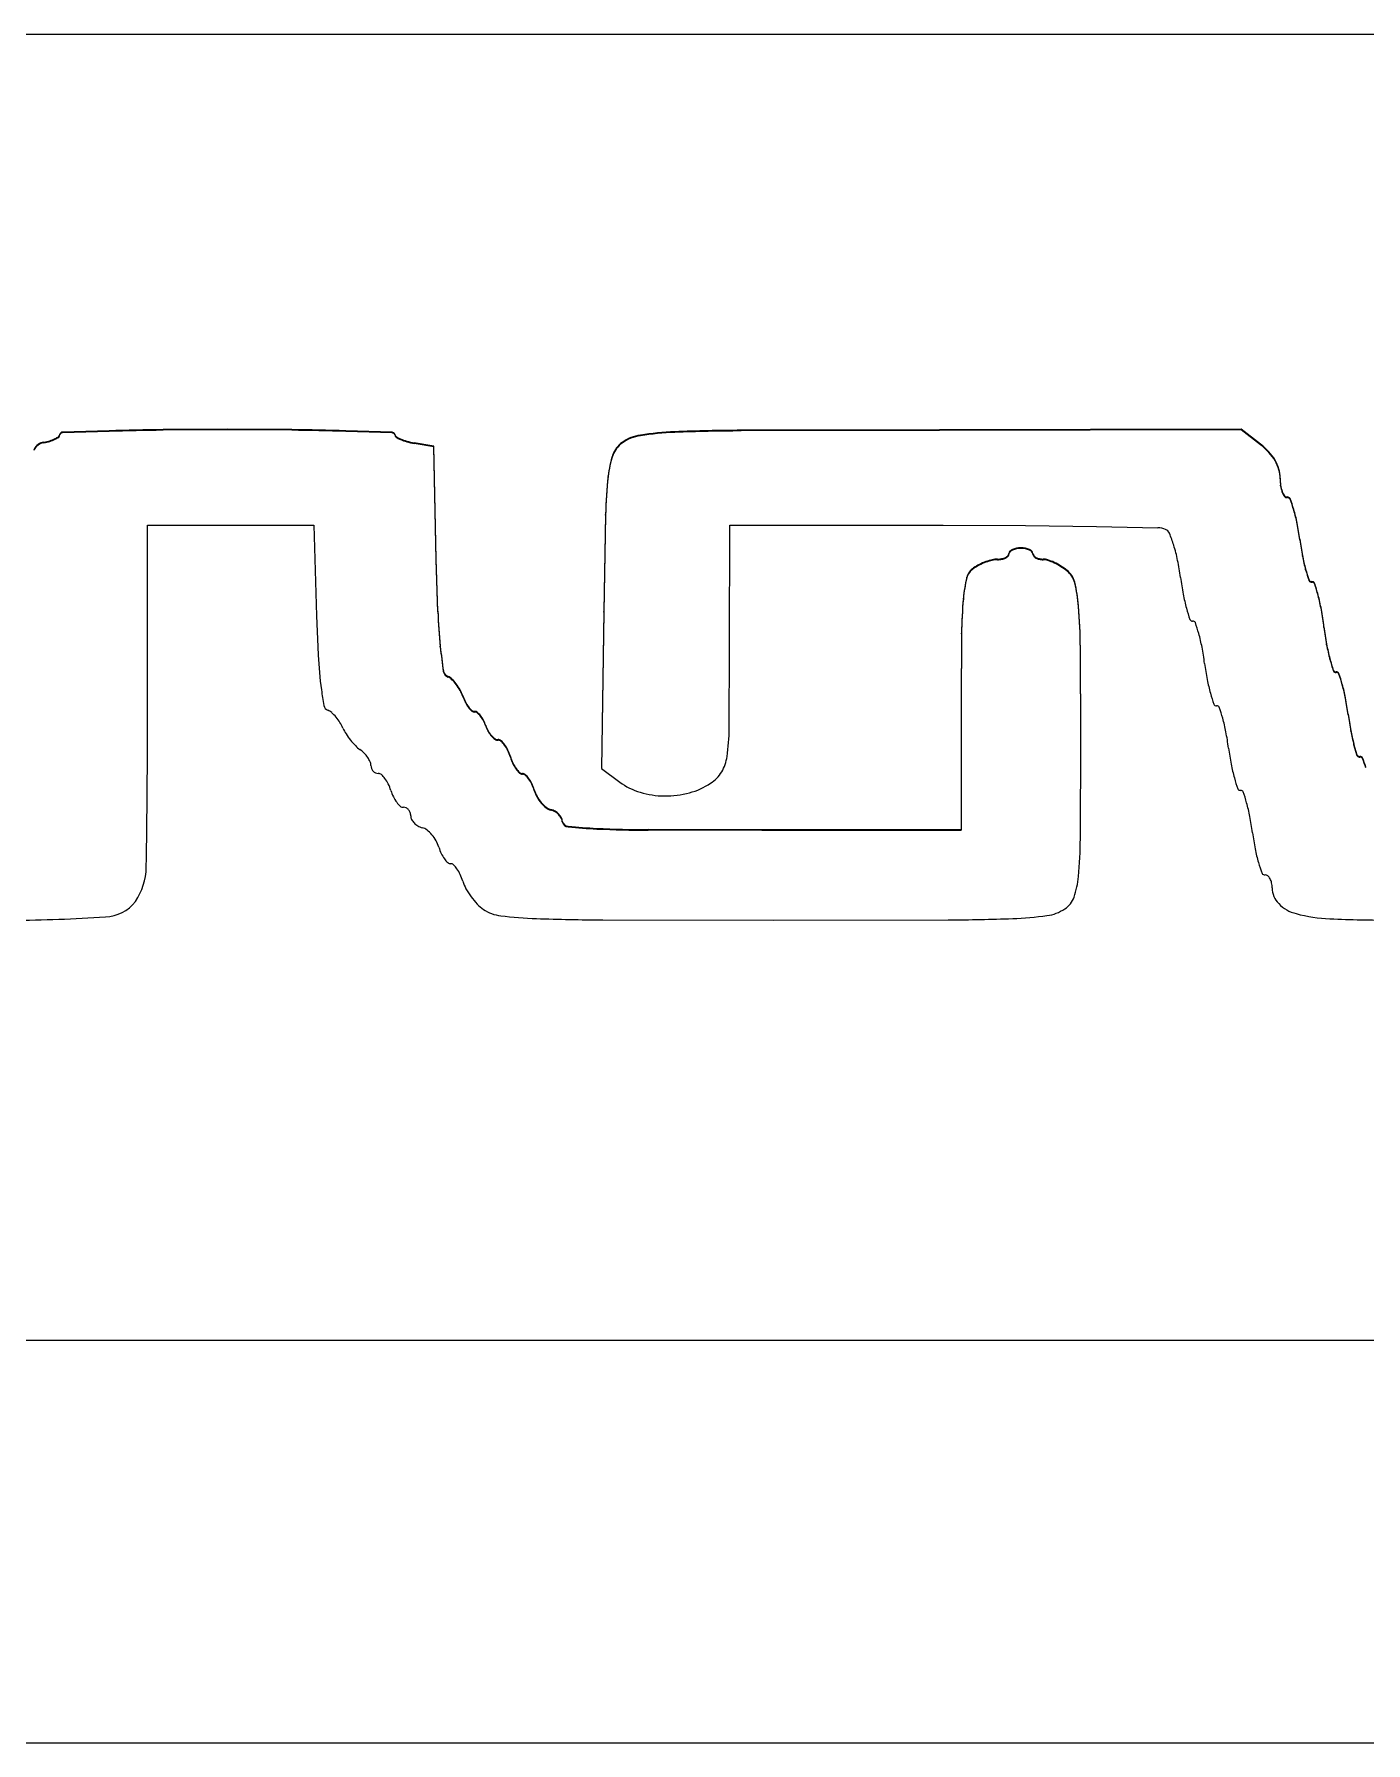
# Model space of a CAD drawing. Header units: millimetres. Extents: x 0 to 420, y 0 to 297.
# Drawn here: x 113.12 to 127.24, y 61.83 to 79.94 of the extents above; entities that cross this region are included whole.
import ezdxf

# ---------------------------------------------------------------- set-up
doc = ezdxf.new("R2010")
doc.units = ezdxf.units.MM

msp = doc.modelspace()

# ---------------------------------------------------------------- linework, layer by layer
at = {"color": 7, "linetype": 'Continuous', "lineweight": 25}
for p, q in [((56.85489, 79.94395), (140.85489, 79.94395)), ((113.9096, 75.73901), (113.41672, 75.72315)), ((113.9096, 75.73194), (113.41672, 75.71608)), ((113.9096, 75.73194), (113.9096, 75.73901)), ((115.16432, 75.75454), (114.4831, 75.75074)), ((114.4831, 75.74367), (114.4831, 75.75074)), ((115.16432, 75.74747), (114.4831, 75.74367)), ((115.84889, 75.75073), (115.16432, 75.75454)), ((115.16432, 75.74747), (115.16432, 75.75454)), ((115.84889, 75.74366), (115.16432, 75.74747)), ((115.84889, 75.74366), (115.84889, 75.75073)), ((116.9115, 75.72299), (116.42162, 75.73895)), ((116.42162, 75.73188), (116.42162, 75.73895)), ((116.9115, 75.71592), (116.42162, 75.73188)), ((122.71893, 75.74955), (120.61619, 75.74394)), ((120.61619, 75.73687), (120.61619, 75.74394)), ((122.71893, 75.74248), (120.61619, 75.73687)), ((125.91661, 75.75453), (122.71893, 75.74955)), ((122.71893, 75.74248), (122.71893, 75.74955)), ((125.91661, 75.74746), (122.71893, 75.74248)), ((126.12408, 75.59625), (125.91661, 75.75453)), ((125.91661, 75.74746), (125.91661, 75.75453)), ((126.12408, 75.58917), (125.91661, 75.74746)), ((113.21852, 75.61049), (113.21852, 75.61756)), ((113.2833, 75.62636), (113.2833, 75.63343)), ((113.33803, 75.64811), (113.33803, 75.65518)), ((113.37577, 75.67212), (113.37577, 75.67919)), ((113.38773, 75.69462), (113.38773, 75.70169)), ((113.41672, 75.71608), (113.41672, 75.72315)), ((116.9115, 75.71592), (116.9115, 75.72299)), ((116.94093, 75.69413), (116.94093, 75.7012)), ((116.95491, 75.6711), (116.95491, 75.67818)), ((117.00161, 75.64569), (117.00161, 75.65276)), ((117.06841, 75.62207), (117.06841, 75.62914)), ((117.35407, 75.57454), (117.1475, 75.6112)), ((117.1475, 75.60413), (117.1475, 75.6112)), ((117.35407, 75.56747), (117.1475, 75.60413)), ((117.38015, 74.3761), (117.35407, 75.57454)), ((117.35407, 75.56747), (117.35407, 75.57454)), ((117.38015, 74.36903), (117.35407, 75.56747)), ((119.35203, 75.60797), (119.35203, 75.61504)), ((119.54648, 75.68652), (119.54648, 75.69359)), ((119.91103, 75.72146), (119.91103, 75.72853)), ((126.12408, 75.58917), (126.12408, 75.59625)), ((113.1157, 75.53474), (113.1157, 75.54181)), ((119.25339, 75.47706), (119.25339, 75.48413)), ((126.21297, 75.50836), (126.21297, 75.51543)), ((126.27818, 75.42011), (126.27818, 75.42718)), ((119.204, 75.25333), (119.204, 75.2604)), ((126.31811, 75.32637), (126.31811, 75.33344)), ((126.33154, 75.23025), (126.33154, 75.23732)), ((126.33695, 75.15336), (126.33695, 75.16043)), ((126.35347, 75.08854), (126.35347, 75.09561)), ((126.37734, 75.04248), (126.37734, 75.04955)), ((126.4062, 75.02961), (126.4062, 75.03668)), ((126.43813, 75.01218), (126.43813, 75.01925)), ((119.17725, 74.85126), (119.15789, 73.82166)), ((119.17725, 74.84419), (119.15789, 73.81459)), ((119.17725, 74.84419), (119.17725, 74.85126)), ((126.4764, 74.89779), (126.4764, 74.90486)), ((114.31853, 72.76347), (114.31853, 74.73757)), ((114.31853, 74.73757), (116.08329, 74.73757)), ((116.08329, 74.73757), (116.11027, 73.77814)), ((120.49267, 73.43646), (120.49414, 74.73757)), ((120.49414, 74.73757), (122.75719, 74.73666)), ((122.75719, 74.73666), (123.63161, 74.73313)), ((123.63161, 74.73313), (124.3839, 74.7231)), ((124.3839, 74.7231), (125.03555, 74.70962)), ((126.51214, 74.75294), (126.51214, 74.76001)), ((123.46511, 74.45426), (123.46511, 74.46133)), ((123.49261, 74.4737), (123.49261, 74.48077)), ((123.53371, 74.4868), (123.53371, 74.49387)), ((123.63075, 74.4868), (123.63075, 74.49387)), ((123.67185, 74.4737), (123.67185, 74.48077)), ((123.69935, 74.45426), (123.69935, 74.46133)), ((126.54032, 74.58095), (126.54032, 74.58802)), ((117.39743, 73.82494), (117.38015, 74.3761)), ((117.38015, 74.36903), (117.38015, 74.3761)), ((117.39743, 73.81786), (117.38015, 74.36903)), ((123.08067, 74.27762), (123.08067, 74.28469)), ((123.14049, 74.31361), (123.14049, 74.32068)), ((123.21007, 74.34401), (123.21007, 74.35109)), ((123.27868, 74.36499), (123.27868, 74.37206)), ((123.33447, 74.37163), (123.33447, 74.3787)), ((123.38067, 74.37611), (123.38067, 74.38318)), ((123.41982, 74.3892), (123.41982, 74.39627)), ((123.44601, 74.40864), (123.44601, 74.41571)), ((123.45533, 74.43145), (123.45533, 74.43852)), ((123.70913, 74.43145), (123.70913, 74.43852)), ((123.71745, 74.40863), (123.71745, 74.4157)), ((123.74089, 74.38919), (123.74089, 74.39627)), ((123.77591, 74.37614), (123.77591, 74.38321)), ((123.81723, 74.37163), (123.81723, 74.3787)), ((123.86877, 74.36343), (123.86877, 74.3705)), ((123.93638, 74.33628), (123.93638, 74.34335)), ((124.00724, 74.29738), (124.00724, 74.30445)), ((126.56805, 74.40895), (126.56805, 74.41602)), ((123.00801, 74.17783), (123.00801, 74.1849)), ((124.07103, 74.2513), (124.07103, 74.25837)), ((124.15348, 74.12606), (124.15348, 74.13313)), ((126.60244, 74.26411), (126.60244, 74.27118)), ((126.6389, 74.14862), (126.6389, 74.1557)), ((126.66835, 74.13229), (126.66835, 74.13936)), ((126.69775, 74.11571), (126.69775, 74.12278)), ((122.97184, 73.95731), (122.97184, 73.96438)), ((126.73437, 73.99173), (126.73437, 73.9988)), ((116.11027, 73.77814), (116.1276, 73.36127)), ((117.39743, 73.81786), (117.39743, 73.82494)), ((119.15789, 73.82166), (119.13295, 72.15779)), ((119.15789, 73.81459), (119.13305, 72.15771)), ((119.15789, 73.81459), (119.15789, 73.82166)), ((124.19276, 73.87529), (124.19276, 73.88237)), ((126.76893, 73.8372), (126.76893, 73.84427)), ((122.9523, 73.59138), (122.94773, 72.84898)), ((122.9523, 73.58431), (122.94773, 72.84191)), ((122.9523, 73.58431), (122.9523, 73.59138)), ((126.79684, 73.65372), (126.79684, 73.66079)), ((117.42373, 73.44664), (117.42373, 73.45371)), ((120.48802, 72.5812), (120.49267, 73.43646)), ((124.21673, 72.46373), (124.21252, 73.44182)), ((124.21252, 73.43474), (124.21252, 73.44182)), ((124.21671, 72.45988), (124.21252, 73.43474)), ((126.82474, 73.47024), (126.82474, 73.47731)), ((126.8593, 73.31571), (126.8593, 73.32278)), ((126.89592, 73.19173), (126.89592, 73.1988)), ((117.45621, 73.1827), (117.45621, 73.18977)), ((117.50527, 73.12741), (117.50527, 73.13448)), ((117.54735, 73.09969), (117.54735, 73.10676)), ((117.59229, 73.04878), (117.59229, 73.05586)), ((126.92532, 73.17515), (126.92532, 73.18222)), ((126.95477, 73.15881), (126.95477, 73.16588)), ((126.99123, 73.04333), (126.99123, 73.0504)), ((117.63302, 72.98606), (117.63302, 72.99313)), ((117.66249, 72.92031), (117.66249, 72.92738)), ((117.6896, 72.85753), (117.6896, 72.8646)), ((122.94773, 72.84898), (122.94773, 71.50722)), ((127.02562, 72.89849), (127.02562, 72.90556)), ((117.72305, 72.80454), (117.72305, 72.81161)), ((117.75764, 72.76663), (117.75764, 72.7737)), ((117.78693, 72.7564), (117.78693, 72.76347)), ((117.81596, 72.74675), (117.81596, 72.75382)), ((117.84931, 72.71248), (117.84931, 72.71955)), ((117.88111, 72.6641), (117.88111, 72.67117)), ((127.05336, 72.72649), (127.05336, 72.73356)), ((117.90627, 72.60685), (117.90627, 72.61392)), ((117.93218, 72.54959), (117.93218, 72.55666)), ((117.96617, 72.50122), (117.96617, 72.50829)), ((118.00266, 72.46738), (118.00266, 72.47445)), ((127.08081, 72.55454), (127.08081, 72.56161)), ((118.03562, 72.45729), (118.03562, 72.46437)), ((118.06867, 72.44579), (118.06867, 72.45286)), ((118.10586, 72.40458), (118.10586, 72.41165)), ((118.14071, 72.34657), (118.14071, 72.35364)), ((124.21297, 71.41411), (124.21673, 72.46373)), ((127.14962, 72.30089), (127.11439, 72.41669)), ((127.11439, 72.40962), (127.11439, 72.41669)), ((127.14962, 72.29382), (127.11439, 72.40962)), ((127.14962, 72.29382), (127.14962, 72.30089)), ((118.16763, 72.27783), (118.16763, 72.2849)), ((118.19416, 72.20909), (118.19416, 72.21616)), ((118.2279, 72.15109), (118.2279, 72.15816)), ((118.26349, 72.10958), (118.26349, 72.11665)), ((119.13295, 72.15779), (119.32709, 72.01301)), ((127.17763, 72.27782), (127.17763, 72.28489)), ((127.20562, 72.26275), (127.20562, 72.26982)), ((118.29453, 72.09837), (118.29453, 72.10544)), ((118.32549, 72.08735), (118.32549, 72.09442)), ((118.36071, 72.04712), (118.36071, 72.05419)), ((118.39395, 71.99071), (118.39395, 71.99778)), ((118.41988, 71.9239), (118.41988, 71.93097)), ((118.4496, 71.85474), (118.4496, 71.86181)), ((118.49392, 71.79097), (118.49392, 71.79804)), ((118.54524, 71.74128), (118.54524, 71.74835)), ((118.59581, 71.7164), (118.59581, 71.72347)), ((118.64234, 71.69692), (118.64234, 71.704)), ((118.68199, 71.66595), (118.68199, 71.67302)), ((118.70844, 71.62925), (118.70844, 71.63632)), ((118.71754, 71.59176), (118.71754, 71.59883)), ((118.78071, 71.53948), (118.78071, 71.54655)), ((119.08394, 71.51603), (119.08394, 71.5231)), ((120.83254, 71.50722), (119.62947, 71.51002)), ((119.62947, 71.50295), (119.62947, 71.51002)), ((120.83254, 71.50015), (119.62947, 71.50295)), ((122.94773, 71.50722), (120.83254, 71.50722)), ((120.83254, 71.50015), (120.83254, 71.50722)), ((122.94773, 71.50015), (120.83254, 71.50015)), ((122.94773, 71.50015), (122.94773, 71.50722)), ((119.14833, 70.55275), (120.95963, 70.55014)), ((120.95963, 70.55014), (122.81111, 70.55266)), ((56.35489, 66.09471), (141.35489, 66.09471)), ((56.35489, 61.82694), (141.35489, 61.82694))]:
    msp.add_line(p, q, dxfattribs=at)
for centre, radius, start, end in [((114.82744, 44.8754), 30.87726, 90.63897, 91.703386), ((114.82722, 44.88151), 30.86407, 90.638835, 91.703706), ((115.51152, 45.42527), 30.32733, 88.280345, 89.362617), ((115.51119, 45.40195), 30.34358, 88.280635, 89.362327), ((120.68971, 56.23402), 19.51006, 90.215912, 92.287379), ((120.6897, 56.226), 19.51101, 90.215887, 92.287253), ((113.2316, 75.49215), 0.12609, 95.950892, 156.806057), ((113.2316, 75.48508), 0.12609, 95.95126, 156.805689), ((113.11447, 76.18237), 0.57431, 280.438077, 287.095325), ((113.11453, 76.17507), 0.57408, 280.436716, 287.096685), ((113.17672, 75.98129), 0.36382, 287.033978, 296.318127), ((113.17679, 75.97407), 0.36366, 287.031054, 296.319367), ((113.24725, 75.83957), 0.20552, 296.209968, 308.706803), ((113.24722, 75.83255), 0.20558, 296.211653, 308.705118), ((113.35841, 75.70284), 0.02934, 306.294391, 357.755793), ((113.3584, 75.69577), 0.02935, 306.297841, 357.754308), ((113.41389, 75.69665), 0.02665, 83.912331, 169.094214), ((113.41389, 75.68958), 0.02665, 83.911374, 169.092793), ((116.91436, 75.69608), 0.02706, 10.902171, 96.062149), ((116.91436, 75.68901), 0.02706, 10.902171, 96.062149), ((116.96935, 75.7027), 0.02846, 183.025097, 239.507205), ((116.96935, 75.69563), 0.02846, 183.025097, 239.507205), ((117.11885, 75.92381), 0.29532, 236.27993, 246.608729), ((117.11882, 75.91668), 0.29525, 236.278758, 246.609902), ((117.20438, 76.12003), 0.50937, 246.541592, 254.518521), ((117.20435, 76.11287), 0.50928, 246.540112, 254.518581), ((117.29512, 76.44513), 0.8469, 254.473447, 259.962233), ((117.29506, 76.43785), 0.84667, 254.473371, 259.963593), ((119.51705, 75.38809), 0.2806, 126.022297, 159.984752), ((119.51705, 75.38102), 0.2806, 126.022386, 159.985056), ((119.60434, 75.2704), 0.42712, 97.785934, 126.208485), ((119.60435, 75.26331), 0.42715, 97.786755, 126.207665), ((120.04097, 72.45395), 3.27717, 92.272411, 98.678568), ((120.04104, 72.44615), 3.27789, 92.273119, 98.677859), ((125.71405, 75.05592), 0.67829, 42.645467, 52.806557), ((125.71409, 75.0489), 0.67822, 42.644917, 52.807107), ((120.25753, 75.14514), 1.05981, 161.345485, 173.756548), ((120.25752, 75.13807), 1.0598, 161.345389, 173.756544), ((125.84075, 75.17219), 0.50632, 30.239465, 42.681219), ((125.84072, 75.16509), 0.50637, 30.240401, 42.680861), ((125.92453, 75.22116), 0.40928, 15.922121, 30.222683), ((125.92449, 75.21408), 0.40932, 15.922497, 30.221896), ((123.98592, 74.74231), 4.8099, 173.816552, 178.702122), ((123.98599, 74.73524), 4.80997, 173.816584, 178.702091), ((125.97819, 75.23695), 0.35335, 0.059391, 15.847357), ((125.9782, 75.22988), 0.35334, 0.059276, 15.847624), ((126.88176, 75.23739), 0.55022, 180.007712, 188.040606), ((126.88176, 75.23032), 0.55022, 180.007615, 188.040606), ((126.64357, 75.20409), 0.30972, 188.102946, 200.501974), ((126.6436, 75.19702), 0.30975, 188.103632, 200.501288), ((126.55851, 75.17265), 0.21903, 200.592615, 214.193718), ((126.55853, 75.16559), 0.21905, 200.593344, 214.19299), ((126.40438, 75.07138), 0.03475, 218.909486, 273.003349), ((126.40438, 75.06431), 0.03475, 218.911531, 273.001303), ((126.40895, 75.00376), 0.03304, 27.970086, 94.787456), ((126.40895, 74.99669), 0.03304, 27.971122, 94.788995), ((124.68002, 74.36751), 1.87503, 16.653494, 20.340067), ((124.68007, 74.36046), 1.87498, 16.653292, 20.339989), ((125.01133, 74.4665), 1.52925, 11.0655, 16.657394), ((125.01149, 74.45947), 1.52908, 11.065196, 16.657698), ((125.03256, 74.50083), 0.20881, 66.140472, 89.181354), ((125.08847, 74.62089), 0.07643, 24.54567, 68.060807), ((123.51691, 73.99925), 1.76638, 17.313751, 21.70997), ((123.70961, 74.21263), 2.85549, 7.554088, 11.051746), ((123.70972, 74.20558), 2.85538, 7.554022, 11.051812), ((123.48865, 74.43774), 0.03333, 134.938981, 178.658757), ((123.53045, 74.39805), 0.09096, 114.583863, 135.916361), ((123.53046, 74.39096), 0.09098, 114.586354, 135.913869), ((123.56436, 74.3267), 0.16996, 100.38988, 114.973371), ((123.56439, 74.31953), 0.17006, 100.394046, 114.969204), ((123.58223, 74.2331), 0.26525, 79.461136, 100.539963), ((123.58223, 74.22604), 0.26523, 79.459984, 100.540016), ((123.60007, 74.32661), 0.17006, 65.031247, 79.607005), ((123.6001, 74.31963), 0.16996, 65.02708, 79.611172), ((123.63399, 74.39803), 0.09099, 44.085663, 65.411525), ((123.634, 74.39096), 0.09098, 44.086131, 65.413646), ((123.67581, 74.43774), 0.03333, 1.341243, 45.061019), ((123.61624, 74.02997), 1.66241, 11.627312, 17.321753), ((129.61805, 74.99605), 3.10466, 187.551982, 190.767504), ((129.61778, 74.98894), 3.10439, 187.551899, 190.767684), ((123.17626, 74.13875), 0.17446, 123.223041, 164.659665), ((123.36008, 73.88798), 0.48523, 116.907304, 125.157074), ((123.3602, 73.8807), 0.48547, 116.909377, 125.155001), ((123.43573, 73.73986), 0.65155, 110.263305, 116.945077), ((123.43589, 73.73242), 0.65195, 110.265331, 116.943051), ((123.42752, 73.76239), 0.62758, 103.719854, 110.273095), ((123.4276, 73.75508), 0.62782, 103.721137, 110.271812), ((123.33417, 74.14352), 0.23517, 89.927624, 103.649068), ((123.33416, 74.13653), 0.23509, 89.924373, 103.650433), ((123.33465, 74.61724), 0.23854, 269.956476, 281.123851), ((123.33464, 74.61032), 0.23869, 269.960046, 281.12028), ((123.35086, 74.53746), 0.15714, 280.937727, 296.032731), ((123.35086, 74.53037), 0.15712, 280.938282, 296.034629), ((123.38262, 74.47375), 0.08596, 295.64813, 317.522345), ((123.38263, 74.46667), 0.08594, 295.646401, 317.524073), ((123.42099, 74.43923), 0.03434, 316.763552, 358.810013), ((123.421, 74.43216), 0.03434, 316.759826, 358.813739), ((123.48866, 74.43066), 0.03334, 134.942814, 178.654924), ((123.6758, 74.43066), 0.03334, 1.345076, 45.057186), ((123.74614, 74.4391), 0.03701, 180.895268, 219.20159), ((123.74613, 74.43202), 0.03701, 180.892433, 219.204425), ((123.7771, 74.46377), 0.0766, 218.864154, 241.789502), ((123.77708, 74.45667), 0.07657, 218.859743, 241.793913), ((123.80404, 74.51217), 0.132, 241.415021, 257.693457), ((123.80405, 74.50512), 0.13201, 241.41453, 257.691272), ((123.81703, 74.5683), 0.18961, 257.474987, 270.059849), ((123.81704, 74.56135), 0.18972, 257.478919, 270.055918), ((123.81773, 74.21569), 0.16301, 71.753336, 90.175318), ((123.81773, 74.20861), 0.16302, 71.754947, 90.175727), ((123.67549, 73.79147), 0.61044, 64.697992, 71.541169), ((123.67543, 73.78427), 0.61058, 64.698084, 71.539718), ((123.65078, 73.73904), 0.6684, 57.770779, 64.703658), ((123.65075, 73.73192), 0.66846, 57.771693, 64.703901), ((123.67534, 73.77782), 0.62249, 50.531682, 57.779697), ((123.67519, 73.77056), 0.62273, 50.532503, 57.777776), ((122.73128, 73.84825), 2.56583, 7.524083, 11.619034), ((128.19067, 74.72482), 1.65175, 190.77501, 195.940745), ((128.19059, 74.71773), 1.65166, 190.774878, 195.940877), ((124.56488, 73.81633), 1.5999, 166.680939, 174.690404), ((124.56488, 73.80925), 1.5999, 166.680939, 174.690404), ((123.17626, 74.13167), 0.17446, 123.223489, 164.659726), ((123.92713, 74.07388), 0.23398, 14.670527, 52.04791), ((123.92713, 74.06681), 0.23397, 14.670296, 52.048141), ((122.48161, 73.74278), 1.71684, 4.663382, 13.142022), ((122.48162, 73.73572), 1.71682, 4.663338, 13.142066), ((128.61841, 74.62578), 3.37243, 187.523388, 190.581517), ((128.70297, 74.87086), 2.18445, 195.933557, 199.110415), ((128.70291, 74.86377), 2.18438, 195.933363, 199.110343), ((126.66574, 74.16936), 0.03012, 206.989462, 274.966284), ((126.66574, 74.16229), 0.03012, 206.990104, 274.968413), ((126.67102, 74.10973), 0.02975, 26.009413, 95.146264), ((126.67102, 74.10266), 0.02975, 26.007284, 95.14564), ((124.22061, 73.32365), 2.60285, 15.033767, 17.879677), ((124.22161, 73.31688), 2.6018, 15.033196, 17.880248), ((127.61869, 73.53383), 4.66675, 174.706446, 179.293433), ((127.61864, 73.52676), 4.6667, 174.706418, 179.293461), ((127.06119, 74.33524), 1.78833, 190.593055, 195.518949), ((124.93602, 73.51556), 1.86215, 10.167269, 15.040936), ((124.9362, 73.50853), 1.86196, 10.167028, 15.041177), ((123.63665, 74.08043), 6.24446, 182.344943, 185.760133), ((123.6367, 74.07336), 6.2445, 182.344942, 185.760114), ((118.12172, 73.38928), 6.09103, 0.494181, 4.643329), ((118.12172, 73.38221), 6.09103, 0.494194, 4.643328), ((127.71714, 74.5172), 2.46905, 195.514651, 198.424187), ((125.40105, 73.74999), 0.02949, 206.440525, 275.067087), ((123.30331, 73.22326), 3.52082, 7.138506, 10.159001), ((123.3038, 73.21627), 3.52032, 7.138295, 10.159213), ((125.40624, 73.69115), 0.02957, 26.801724, 95.006235), ((123.30541, 72.97675), 2.24826, 15.796023, 18.886032), ((123.85414, 73.13171), 1.67807, 10.723304, 15.804969), ((130.28987, 74.09824), 3.52032, 187.138295, 190.159213), ((130.29036, 74.09125), 3.52082, 187.138506, 190.159001), ((123.45083, 74.0616), 6.05768, 185.759311, 188.274844), ((123.45102, 74.05455), 6.05787, 185.759351, 188.274805), ((122.39958, 72.85683), 3.15837, 7.552689, 10.71314), ((128.65758, 73.80601), 1.86207, 190.167171, 195.041034), ((128.65765, 73.79895), 1.86215, 190.167269, 195.040936), ((120.82511, 73.62025), 4.70465, 183.155635, 187.667995), ((128.66096, 73.68701), 3.1578, 187.552591, 190.714285), ((129.37271, 73.99783), 2.60249, 195.033568, 197.879875), ((129.37306, 73.99086), 2.60285, 195.033767, 197.879677), ((126.92266, 73.21185), 0.02975, 206.010022, 275.142902), ((117.53079, 73.20653), 0.07644, 192.669026, 250.496611), ((117.53079, 73.19946), 0.07643, 192.668589, 250.498007), ((117.45104, 73.00635), 0.13914, 46.192036, 67.058667), ((117.45103, 72.99926), 0.13915, 46.192242, 67.056692), ((117.2175, 72.77028), 0.47119, 37.306118, 45.569638), ((117.21764, 72.76333), 0.471, 37.304455, 45.5713), ((117.19535, 72.75355), 0.49895, 28.696572, 37.292777), ((117.19542, 72.74652), 0.49886, 28.695836, 37.293512), ((127.20656, 73.41209), 1.67765, 190.723335, 195.805602), ((126.92266, 73.20478), 0.02975, 206.011052, 275.144626), ((126.92793, 73.15222), 0.03011, 26.987352, 94.971165), ((126.92793, 73.14515), 0.03012, 26.989462, 94.966284), ((124.8907, 72.45072), 2.18445, 15.933557, 19.110415), ((124.891, 72.44374), 2.18414, 15.933332, 19.11064), ((125.40193, 72.59649), 1.65285, 10.777323, 15.939661), ((125.40201, 72.58943), 1.65277, 10.777292, 15.939858), ((121.24231, 73.67612), 5.12557, 187.664637, 189.550109), ((117.23298, 72.7743), 0.45597, 19.615896, 28.679336), ((117.23312, 72.76729), 0.45582, 19.614419, 28.680813), ((118.15243, 73.10172), 0.52003, 199.587498, 207.127116), ((118.15255, 73.0947), 0.52016, 199.588504, 207.12611), ((118.00512, 73.0267), 0.35472, 207.192421, 217.327948), ((118.0052, 73.01968), 0.35482, 207.193896, 217.326473), ((127.75539, 73.56705), 2.24793, 195.7958, 198.886255), ((125.65488, 72.85275), 0.02958, 206.802185, 275.002961), ((123.97427, 72.32531), 3.10603, 7.552632, 10.766756), ((123.97412, 72.31822), 3.10618, 7.552711, 10.766677), ((9.56795, 72.76351), 104.75058, 359.0954314, 359.9999821), ((116.25653, 72.84247), 0.07076, 193.680815, 249.519385), ((116.16982, 72.63581), 0.15344, 47.993791, 66.188445), ((115.9328, 72.37866), 0.50315, 40.139962, 47.533814), ((115.91508, 72.36377), 0.5263, 32.45703, 40.136276), ((117.95592, 72.98934), 0.29294, 217.350949, 227.399852), ((117.95597, 72.98231), 0.29301, 217.352113, 227.398688), ((117.7857, 72.80701), 0.04356, 229.883144, 271.612083), ((117.78571, 72.79995), 0.04356, 229.886224, 271.609003), ((117.78804, 72.71833), 0.04516, 51.808267, 91.405682), ((117.78804, 72.71127), 0.04514, 51.802995, 91.410954), ((117.65315, 72.56202), 0.25159, 38.767525, 49.67493), ((117.65323, 72.55502), 0.25148, 38.765204, 49.677251), ((117.60966, 72.52734), 0.30721, 27.916717, 38.73025), ((117.60974, 72.52033), 0.3071, 27.914924, 38.732043), ((117.49604, 72.46784), 0.43546, 19.600723, 27.835594), ((117.4962, 72.46084), 0.43528, 19.59905, 27.837267), ((125.66004, 72.79383), 0.02957, 26.801724, 95.006235), ((123.55952, 72.07953), 2.24793, 15.7958, 18.886255), ((124.10794, 72.23439), 1.67807, 10.723405, 15.805033), ((130.30968, 73.16525), 3.28481, 187.551699, 190.589349), ((130.30954, 73.15816), 3.28467, 187.551634, 190.589413), ((115.97725, 72.40334), 0.45261, 23.920289, 32.453802), ((116.82556, 72.77956), 0.47539, 203.914441, 212.421921), ((117.07656, 72.93849), 0.77247, 212.390876, 218.345104), ((118.26544, 72.74195), 0.38131, 199.618909, 209.073953), ((118.26549, 72.73491), 0.38137, 199.620022, 209.073539), ((118.18179, 72.69594), 0.28584, 209.161555, 221.033512), ((118.18179, 72.68887), 0.28584, 209.160875, 221.033154), ((118.14326, 72.66266), 0.23493, 221.079398, 233.237785), ((118.14336, 72.6557), 0.23508, 221.083224, 233.23396), ((118.03452, 72.51969), 0.05534, 234.839737, 271.131899), ((118.20279, 72.60382), 2.28534, 351.96895, 359.432809), ((122.6531, 71.95947), 3.15866, 7.552833, 10.712997), ((128.79237, 72.88186), 1.74126, 190.598287, 195.494725), ((128.7922, 72.87476), 1.74109, 190.598049, 195.494964), ((117.08879, 72.94815), 0.78806, 218.344252, 224.0688), ((116.76999, 72.64062), 0.34511, 224.196872, 234.906406), ((116.38848, 72.09776), 0.3184, 44.425958, 54.895633), ((116.36405, 72.07427), 0.3523, 34.81381, 44.373766), ((118.03453, 72.51264), 0.05535, 234.844442, 271.127194), ((118.03699, 72.41506), 0.04932, 50.028973, 91.5921), ((118.03699, 72.408), 0.04931, 50.024382, 91.596692), ((117.87511, 72.24085), 0.28708, 36.508176, 47.603871), ((117.87519, 72.23385), 0.28698, 36.50626, 47.605787), ((117.82026, 72.20055), 0.35514, 25.535912, 36.470304), ((117.82029, 72.19349), 0.35511, 25.535372, 36.470843), ((117.67208, 72.13052), 0.51904, 17.303909, 25.459696), ((117.67217, 72.12349), 0.51894, 17.303137, 25.460468), ((128.91682, 72.79002), 3.15988, 187.553574, 190.713205), ((127.17504, 72.31288), 0.0281, 205.248727, 275.287775), ((127.17504, 72.30581), 0.0281, 205.247193, 275.289309), ((116.42763, 72.11847), 0.27486, 23.845876, 34.815527), ((116.59153, 72.1906), 0.09579, 0.211868, 24.019708), ((116.78323, 72.19114), 0.09591, 180.112778, 200.038427), ((116.77123, 72.18733), 0.08333, 200.407801, 222.918542), ((116.77184, 72.18825), 0.08441, 223.091384, 244.495196), ((116.76465, 72.17335), 0.06786, 244.553953, 270.460727), ((118.69733, 72.44989), 0.55481, 197.300328, 204.915797), ((118.69751, 72.44289), 0.55499, 197.3016, 204.914525), ((118.52963, 72.37246), 0.37009, 204.982076, 215.384023), ((118.52967, 72.36541), 0.37013, 204.982607, 215.383492), ((118.47367, 72.33287), 0.30154, 215.408448, 225.81277), ((118.47373, 72.32586), 0.30162, 215.410544, 225.811945), ((118.29315, 72.1502), 0.04479, 228.527135, 271.75838), ((118.29315, 72.14313), 0.04479, 228.527135, 271.75838), ((120.08485, 72.31822), 0.37821, 302.921312, 328.78565), ((120.02472, 72.34921), 0.44571, 329.384712, 351.656685), ((127.46031, 72.51476), 1.6776, 190.723355, 195.805747), ((127.18, 72.25577), 0.02922, 28.735439, 94.651227), ((127.18, 72.2487), 0.02922, 28.738366, 94.6483), ((125.66721, 71.66992), 1.65124, 17.651872, 21.303145), ((125.66701, 71.66278), 1.65145, 17.652098, 21.302919), ((116.76657, 72.0547), 0.05081, 50.488306, 91.543085), ((116.60977, 71.88279), 0.28344, 36.853628, 48.144576), ((116.5558, 71.84265), 0.3507, 25.704849, 36.813112), ((116.41288, 71.7746), 0.50899, 17.308373, 25.62894), ((117.38517, 72.07761), 0.50943, 197.310667, 205.623955), ((118.29587, 72.06017), 0.04528, 49.136084, 91.69387), ((118.29586, 72.0531), 0.04529, 49.136369, 91.690525), ((118.12781, 71.88586), 0.28736, 35.85691, 46.532591), ((118.12781, 71.87879), 0.28736, 35.85691, 46.532591), ((118.07399, 71.84724), 0.3536, 25.198781, 35.822396), ((118.07398, 71.84015), 0.35362, 25.199564, 35.822441), ((117.91898, 71.77496), 0.52464, 17.299289, 25.132796), ((117.91881, 71.76783), 0.52481, 17.300603, 25.131482), ((118.77068, 72.04071), 0.36756, 197.371869, 209.126212), ((119.74365, 72.58397), 0.70677, 233.88645, 253.450082), ((119.86636, 72.64567), 0.77184, 285.012768, 303.324852), ((128.01117, 72.67035), 2.25, 195.797077, 198.884716), ((125.90868, 71.95543), 0.02957, 206.801724, 275.006235), ((125.91384, 71.89651), 0.02958, 26.809893, 94.998383), ((117.24223, 72.00965), 0.35115, 205.711944, 216.806016), ((117.18795, 71.96935), 0.28354, 216.856973, 228.144054), ((117.03108, 71.79735), 0.05081, 230.48824, 271.541202), ((117.03306, 71.68293), 0.06364, 62.79749, 90.554343), ((118.77064, 72.03362), 0.36751, 197.371067, 209.127014), ((118.7943, 72.05413), 0.39473, 209.158968, 220.449496), ((118.79437, 72.0471), 0.3948, 209.159604, 220.448076), ((118.77991, 72.04206), 0.37594, 220.471884, 231.375781), ((118.78003, 72.03511), 0.37612, 220.474497, 231.373168), ((118.63044, 71.85769), 0.13861, 232.07528, 255.531476), ((119.81136, 72.79465), 0.92802, 253.148227, 269.414883), ((119.81561, 72.81855), 0.95197, 269.173714, 285.268125), ((123.80951, 71.18102), 2.25193, 15.798543, 18.883512), ((124.36145, 71.33703), 1.67837, 10.723163, 15.803879), ((117.02238, 71.66288), 0.08635, 41.109298, 62.575876), ((117.01922, 71.66059), 0.09023, 19.017525, 40.886761), ((117.00023, 71.65477), 0.11009, 0.095777, 18.660411), ((117.19388, 71.65539), 0.08356, 180.295409, 206.989376), ((117.2509, 71.68435), 0.14751, 206.96251, 224.603466), ((117.28457, 71.71742), 0.19471, 224.574617, 239.419769), ((118.63045, 71.85064), 0.13864, 232.078084, 255.530372), ((118.54829, 71.5446), 0.18507, 59.455622, 75.122723), ((118.54826, 71.53747), 0.18514, 59.458553, 75.119793), ((118.54338, 71.53648), 0.19457, 44.569211, 59.425175), ((118.54334, 71.52937), 0.19462, 44.570505, 59.422208), ((118.57702, 71.56949), 0.14743, 26.957961, 44.608014), ((118.57704, 71.56242), 0.14742, 26.957843, 44.609512), ((118.63401, 71.59841), 0.08353, 0.290413, 26.99372), ((118.634, 71.59134), 0.08354, 0.291256, 26.992877), ((118.77945, 71.60933), 0.06279, 189.624533, 271.152258), ((118.77945, 71.60226), 0.06279, 189.623782, 271.152006), ((122.90828, 71.06235), 3.15727, 7.552454, 10.714099), ((117.27957, 71.70919), 0.18508, 239.456481, 255.123498), ((117.19741, 71.39608), 0.13864, 52.077536, 75.529248), ((117.04791, 71.2117), 0.37599, 40.472592, 51.375073), ((117.03358, 71.19967), 0.3947, 29.158101, 40.449578), ((117.05731, 71.21313), 0.36742, 17.369591, 29.12849), ((119.27726, 75.99435), 4.47543, 263.629856, 267.524236), ((119.27723, 75.987), 4.47516, 263.629913, 267.524528), ((119.69506, 85.63416), 14.12429, 267.520173, 269.733919), ((119.69506, 85.62709), 14.12429, 267.520173, 269.733919), ((119.57169, 71.44759), 4.6414, 354.609052, 359.586732), ((128.86601, 71.85223), 2.85259, 187.552137, 191.0534), ((117.90916, 71.47894), 0.52494, 197.30157, 205.130515), ((117.75412, 71.4067), 0.35389, 205.203177, 215.818), ((127.5659, 71.59852), 1.52796, 191.063147, 196.659747), ((113.62224, 71.12733), 0.68346, 326.226665, 358.530958), ((117.69999, 71.36788), 0.28729, 215.856907, 226.535598), ((117.53199, 71.19362), 0.04529, 229.137872, 271.689904), ((117.53475, 71.10412), 0.04426, 47.826823, 91.834706), ((117.33765, 70.91043), 0.32053, 34.902006, 44.958296), ((117.27987, 70.87036), 0.39084, 24.733065, 34.873581), ((117.09649, 70.78665), 0.59242, 17.297158, 24.666112), ((127.89547, 71.69683), 1.87188, 196.650394, 200.343167), ((126.16952, 71.06157), 0.03303, 207.96162, 274.794399), ((126.17345, 70.98576), 0.04291, 50.260272, 91.569274), ((126.12284, 70.93155), 0.11703, 29.193773, 48.173353), ((118.07609, 71.09222), 0.43373, 197.36207, 208.774833), ((118.37583, 71.25607), 0.77533, 208.725179, 216.16874), ((123.23405, 71.10316), 0.96287, 341.306834, 354.539009), ((126.08483, 70.91109), 0.16019, 12.068962, 28.953368), ((125.99356, 70.89229), 0.25337, 0.023311, 11.909422), ((126.49628, 70.89784), 0.2494, 181.250461, 223.947359), ((113.8627, 70.99884), 0.41303, 271.175237, 322.497095), ((118.41628, 71.28569), 0.82546, 216.171577, 223.208679), ((118.12772, 71.0161), 0.43057, 223.350817, 234.932053), ((118.10633, 70.99724), 0.4029, 235.88082, 263.953403), ((123.80575, 71.02579), 0.43034, 277.015857, 304.18188), ((123.90522, 70.88359), 0.25683, 303.647194, 339.718382), ((126.59285, 70.99214), 0.38437, 224.077247, 256.273799), ((112.88085, 84.28087), 13.73073, 269.997894, 274.136032), ((118.6127, 75.15168), 4.58804, 263.129973, 267.894933), ((119.20798, 91.28439), 20.73173, 267.888593, 269.835135), ((122.75948, 89.54837), 18.99578, 270.155737, 272.218428), ((123.35069, 74.30357), 3.73952, 272.208365, 277.801745), ((126.92801, 72.21348), 1.65075, 255.031548, 267.634157), ((127.51677, 85.91408), 15.364, 267.549535, 270.000075)]:
    msp.add_arc(centre, radius, start, end, dxfattribs=at)

doc.saveas('drawing.dxf')
